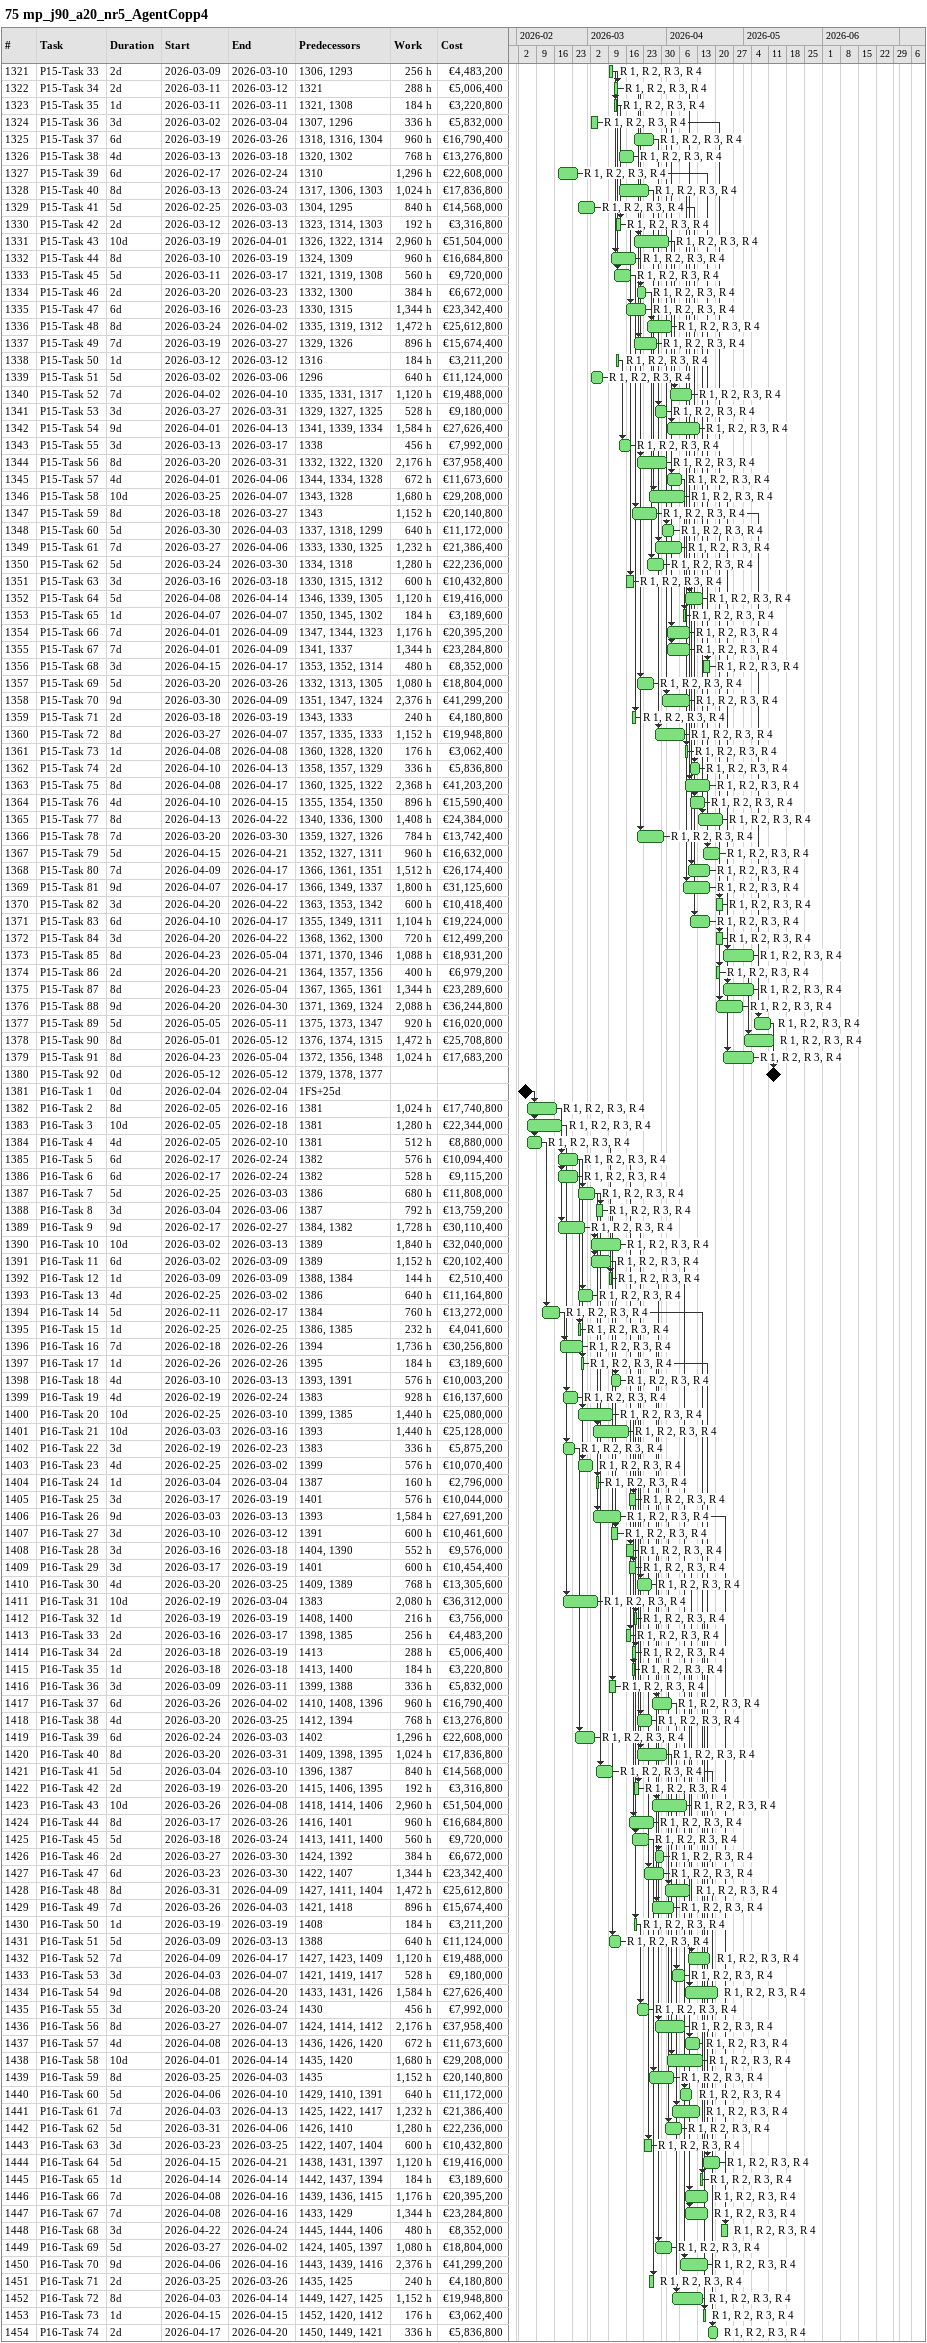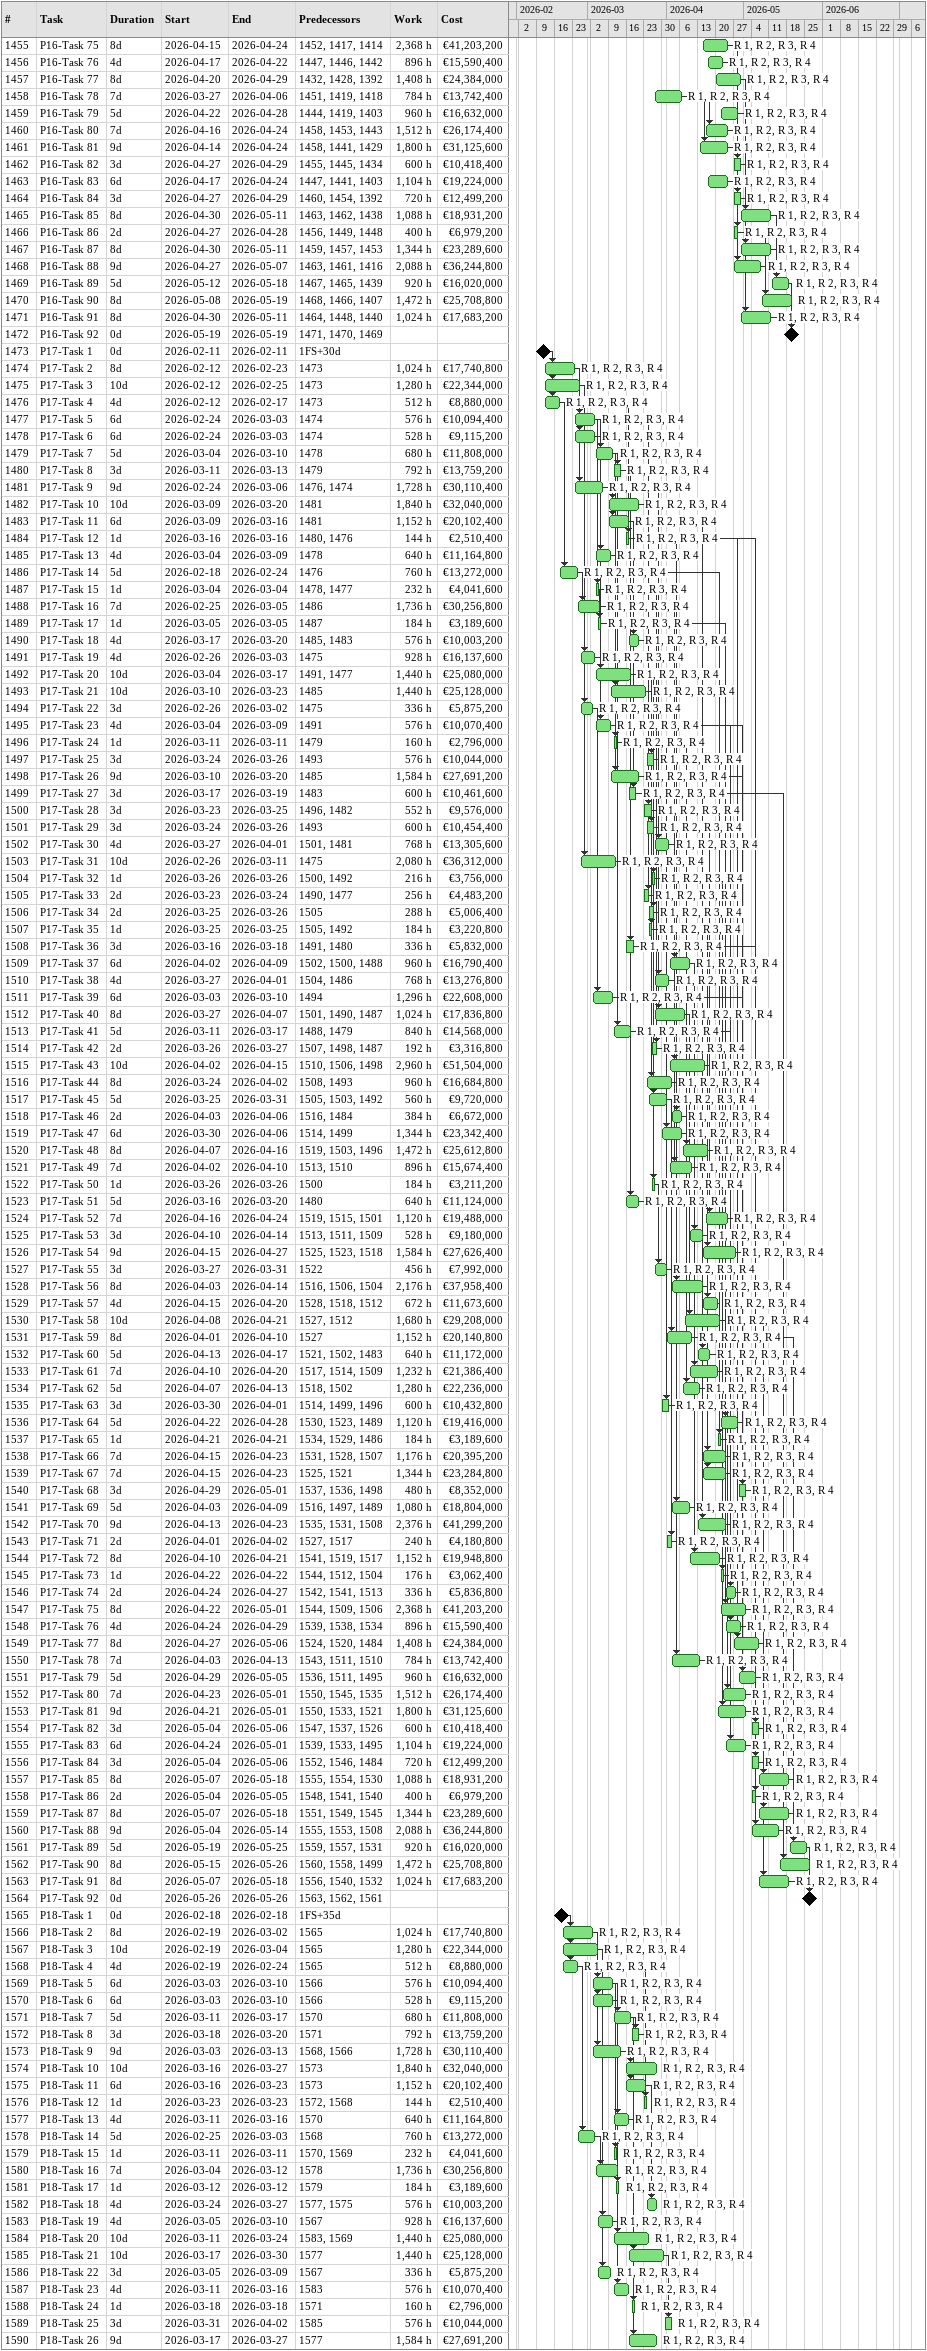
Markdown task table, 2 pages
75 mp_j90_a20_nr5_AgentCopp4

| ID | Task | Duration | Start | Finish | Predecessors | Resources | Work (h) | Cost (€) |
|---|---|---|---|---|---|---|---|---|
| 1321 | P15-Task 33 | 2d | 2026-03-09 | 2026-03-10 | 1306, 1293 | R 1, R 2, R 3, R 4 | 256 | 4483200 |
| 1322 | P15-Task 34 | 2d | 2026-03-11 | 2026-03-12 | 1321 | R 1, R 2, R 3, R 4 | 288 | 5006400 |
| 1323 | P15-Task 35 | 1d | 2026-03-11 | 2026-03-11 | 1321, 1308 | R 1, R 2, R 3, R 4 | 184 | 3220800 |
| 1324 | P15-Task 36 | 3d | 2026-03-02 | 2026-03-04 | 1307, 1296 | R 1, R 2, R 3, R 4 | 336 | 5832000 |
| 1325 | P15-Task 37 | 6d | 2026-03-19 | 2026-03-26 | 1318, 1316, 1304 | R 1, R 2, R 3, R 4 | 960 | 16790400 |
| 1326 | P15-Task 38 | 4d | 2026-03-13 | 2026-03-18 | 1320, 1302 | R 1, R 2, R 3, R 4 | 768 | 13276800 |
| 1327 | P15-Task 39 | 6d | 2026-02-17 | 2026-02-24 | 1310 | R 1, R 2, R 3, R 4 | 1296 | 22608000 |
| 1328 | P15-Task 40 | 8d | 2026-03-13 | 2026-03-24 | 1317, 1306, 1303 | R 1, R 2, R 3, R 4 | 1024 | 17836800 |
| 1329 | P15-Task 41 | 5d | 2026-02-25 | 2026-03-03 | 1304, 1295 | R 1, R 2, R 3, R 4 | 840 | 14568000 |
| 1330 | P15-Task 42 | 2d | 2026-03-12 | 2026-03-13 | 1323, 1314, 1303 | R 1, R 2, R 3, R 4 | 192 | 3316800 |
| 1331 | P15-Task 43 | 10d | 2026-03-19 | 2026-04-01 | 1326, 1322, 1314 | R 1, R 2, R 3, R 4 | 2960 | 51504000 |
| 1332 | P15-Task 44 | 8d | 2026-03-10 | 2026-03-19 | 1324, 1309 | R 1, R 2, R 3, R 4 | 960 | 16684800 |
| 1333 | P15-Task 45 | 5d | 2026-03-11 | 2026-03-17 | 1321, 1319, 1308 | R 1, R 2, R 3, R 4 | 560 | 9720000 |
| 1334 | P15-Task 46 | 2d | 2026-03-20 | 2026-03-23 | 1332, 1300 | R 1, R 2, R 3, R 4 | 384 | 6672000 |
| 1335 | P15-Task 47 | 6d | 2026-03-16 | 2026-03-23 | 1330, 1315 | R 1, R 2, R 3, R 4 | 1344 | 23342400 |
| 1336 | P15-Task 48 | 8d | 2026-03-24 | 2026-04-02 | 1335, 1319, 1312 | R 1, R 2, R 3, R 4 | 1472 | 25612800 |
| 1337 | P15-Task 49 | 7d | 2026-03-19 | 2026-03-27 | 1329, 1326 | R 1, R 2, R 3, R 4 | 896 | 15674400 |
| 1338 | P15-Task 50 | 1d | 2026-03-12 | 2026-03-12 | 1316 | R 1, R 2, R 3, R 4 | 184 | 3211200 |
| 1339 | P15-Task 51 | 5d | 2026-03-02 | 2026-03-06 | 1296 | R 1, R 2, R 3, R 4 | 640 | 11124000 |
| 1340 | P15-Task 52 | 7d | 2026-04-02 | 2026-04-10 | 1335, 1331, 1317 | R 1, R 2, R 3, R 4 | 1120 | 19488000 |
| 1341 | P15-Task 53 | 3d | 2026-03-27 | 2026-03-31 | 1329, 1327, 1325 | R 1, R 2, R 3, R 4 | 528 | 9180000 |
| 1342 | P15-Task 54 | 9d | 2026-04-01 | 2026-04-13 | 1341, 1339, 1334 | R 1, R 2, R 3, R 4 | 1584 | 27626400 |
| 1343 | P15-Task 55 | 3d | 2026-03-13 | 2026-03-17 | 1338 | R 1, R 2, R 3, R 4 | 456 | 7992000 |
| 1344 | P15-Task 56 | 8d | 2026-03-20 | 2026-03-31 | 1332, 1322, 1320 | R 1, R 2, R 3, R 4 | 2176 | 37958400 |
| 1345 | P15-Task 57 | 4d | 2026-04-01 | 2026-04-06 | 1344, 1334, 1328 | R 1, R 2, R 3, R 4 | 672 | 11673600 |
| 1346 | P15-Task 58 | 10d | 2026-03-25 | 2026-04-07 | 1343, 1328 | R 1, R 2, R 3, R 4 | 1680 | 29208000 |
| 1347 | P15-Task 59 | 8d | 2026-03-18 | 2026-03-27 | 1343 | R 1, R 2, R 3, R 4 | 1152 | 20140800 |
| 1348 | P15-Task 60 | 5d | 2026-03-30 | 2026-04-03 | 1337, 1318, 1299 | R 1, R 2, R 3, R 4 | 640 | 11172000 |
| 1349 | P15-Task 61 | 7d | 2026-03-27 | 2026-04-06 | 1333, 1330, 1325 | R 1, R 2, R 3, R 4 | 1232 | 21386400 |
| 1350 | P15-Task 62 | 5d | 2026-03-24 | 2026-03-30 | 1334, 1318 | R 1, R 2, R 3, R 4 | 1280 | 22236000 |
| 1351 | P15-Task 63 | 3d | 2026-03-16 | 2026-03-18 | 1330, 1315, 1312 | R 1, R 2, R 3, R 4 | 600 | 10432800 |
| 1352 | P15-Task 64 | 5d | 2026-04-08 | 2026-04-14 | 1346, 1339, 1305 | R 1, R 2, R 3, R 4 | 1120 | 19416000 |
| 1353 | P15-Task 65 | 1d | 2026-04-07 | 2026-04-07 | 1350, 1345, 1302 | R 1, R 2, R 3, R 4 | 184 | 3189600 |
| 1354 | P15-Task 66 | 7d | 2026-04-01 | 2026-04-09 | 1347, 1344, 1323 | R 1, R 2, R 3, R 4 | 1176 | 20395200 |
| 1355 | P15-Task 67 | 7d | 2026-04-01 | 2026-04-09 | 1341, 1337 | R 1, R 2, R 3, R 4 | 1344 | 23284800 |
| 1356 | P15-Task 68 | 3d | 2026-04-15 | 2026-04-17 | 1353, 1352, 1314 | R 1, R 2, R 3, R 4 | 480 | 8352000 |
| 1357 | P15-Task 69 | 5d | 2026-03-20 | 2026-03-26 | 1332, 1313, 1305 | R 1, R 2, R 3, R 4 | 1080 | 18804000 |
| 1358 | P15-Task 70 | 9d | 2026-03-30 | 2026-04-09 | 1351, 1347, 1324 | R 1, R 2, R 3, R 4 | 2376 | 41299200 |
| 1359 | P15-Task 71 | 2d | 2026-03-18 | 2026-03-19 | 1343, 1333 | R 1, R 2, R 3, R 4 | 240 | 4180800 |
| 1360 | P15-Task 72 | 8d | 2026-03-27 | 2026-04-07 | 1357, 1335, 1333 | R 1, R 2, R 3, R 4 | 1152 | 19948800 |
| 1361 | P15-Task 73 | 1d | 2026-04-08 | 2026-04-08 | 1360, 1328, 1320 | R 1, R 2, R 3, R 4 | 176 | 3062400 |
| 1362 | P15-Task 74 | 2d | 2026-04-10 | 2026-04-13 | 1358, 1357, 1329 | R 1, R 2, R 3, R 4 | 336 | 5836800 |
| 1363 | P15-Task 75 | 8d | 2026-04-08 | 2026-04-17 | 1360, 1325, 1322 | R 1, R 2, R 3, R 4 | 2368 | 41203200 |
| 1364 | P15-Task 76 | 4d | 2026-04-10 | 2026-04-15 | 1355, 1354, 1350 | R 1, R 2, R 3, R 4 | 896 | 15590400 |
| 1365 | P15-Task 77 | 8d | 2026-04-13 | 2026-04-22 | 1340, 1336, 1300 | R 1, R 2, R 3, R 4 | 1408 | 24384000 |
| 1366 | P15-Task 78 | 7d | 2026-03-20 | 2026-03-30 | 1359, 1327, 1326 | R 1, R 2, R 3, R 4 | 784 | 13742400 |
| 1367 | P15-Task 79 | 5d | 2026-04-15 | 2026-04-21 | 1352, 1327, 1311 | R 1, R 2, R 3, R 4 | 960 | 16632000 |
| 1368 | P15-Task 80 | 7d | 2026-04-09 | 2026-04-17 | 1366, 1361, 1351 | R 1, R 2, R 3, R 4 | 1512 | 26174400 |
| 1369 | P15-Task 81 | 9d | 2026-04-07 | 2026-04-17 | 1366, 1349, 1337 | R 1, R 2, R 3, R 4 | 1800 | 31125600 |
| 1370 | P15-Task 82 | 3d | 2026-04-20 | 2026-04-22 | 1363, 1353, 1342 | R 1, R 2, R 3, R 4 | 600 | 10418400 |
| 1371 | P15-Task 83 | 6d | 2026-04-10 | 2026-04-17 | 1355, 1349, 1311 | R 1, R 2, R 3, R 4 | 1104 | 19224000 |
| 1372 | P15-Task 84 | 3d | 2026-04-20 | 2026-04-22 | 1368, 1362, 1300 | R 1, R 2, R 3, R 4 | 720 | 12499200 |
| 1373 | P15-Task 85 | 8d | 2026-04-23 | 2026-05-04 | 1371, 1370, 1346 | R 1, R 2, R 3, R 4 | 1088 | 18931200 |
| 1374 | P15-Task 86 | 2d | 2026-04-20 | 2026-04-21 | 1364, 1357, 1356 | R 1, R 2, R 3, R 4 | 400 | 6979200 |
| 1375 | P15-Task 87 | 8d | 2026-04-23 | 2026-05-04 | 1367, 1365, 1361 | R 1, R 2, R 3, R 4 | 1344 | 23289600 |
| 1376 | P15-Task 88 | 9d | 2026-04-20 | 2026-04-30 | 1371, 1369, 1324 | R 1, R 2, R 3, R 4 | 2088 | 36244800 |
| 1377 | P15-Task 89 | 5d | 2026-05-05 | 2026-05-11 | 1375, 1373, 1347 | R 1, R 2, R 3, R 4 | 920 | 16020000 |
| 1378 | P15-Task 90 | 8d | 2026-05-01 | 2026-05-12 | 1376, 1374, 1315 | R 1, R 2, R 3, R 4 | 1472 | 25708800 |
| 1379 | P15-Task 91 | 8d | 2026-04-23 | 2026-05-04 | 1372, 1356, 1348 | R 1, R 2, R 3, R 4 | 1024 | 17683200 |
| 1380 | P15-Task 92 | 0d | 2026-05-12 | 2026-05-12 | 1379, 1378, 1377 |  |  |  |
| 1381 | P16-Task 1 | 0d | 2026-02-04 | 2026-02-04 | 1FS+25d |  |  |  |
| 1382 | P16-Task 2 | 8d | 2026-02-05 | 2026-02-16 | 1381 | R 1, R 2, R 3, R 4 | 1024 | 17740800 |
| 1383 | P16-Task 3 | 10d | 2026-02-05 | 2026-02-18 | 1381 | R 1, R 2, R 3, R 4 | 1280 | 22344000 |
| 1384 | P16-Task 4 | 4d | 2026-02-05 | 2026-02-10 | 1381 | R 1, R 2, R 3, R 4 | 512 | 8880000 |
| 1385 | P16-Task 5 | 6d | 2026-02-17 | 2026-02-24 | 1382 | R 1, R 2, R 3, R 4 | 576 | 10094400 |
| 1386 | P16-Task 6 | 6d | 2026-02-17 | 2026-02-24 | 1382 | R 1, R 2, R 3, R 4 | 528 | 9115200 |
| 1387 | P16-Task 7 | 5d | 2026-02-25 | 2026-03-03 | 1386 | R 1, R 2, R 3, R 4 | 680 | 11808000 |
| 1388 | P16-Task 8 | 3d | 2026-03-04 | 2026-03-06 | 1387 | R 1, R 2, R 3, R 4 | 792 | 13759200 |
| 1389 | P16-Task 9 | 9d | 2026-02-17 | 2026-02-27 | 1384, 1382 | R 1, R 2, R 3, R 4 | 1728 | 30110400 |
| 1390 | P16-Task 10 | 10d | 2026-03-02 | 2026-03-13 | 1389 | R 1, R 2, R 3, R 4 | 1840 | 32040000 |
| 1391 | P16-Task 11 | 6d | 2026-03-02 | 2026-03-09 | 1389 | R 1, R 2, R 3, R 4 | 1152 | 20102400 |
| 1392 | P16-Task 12 | 1d | 2026-03-09 | 2026-03-09 | 1388, 1384 | R 1, R 2, R 3, R 4 | 144 | 2510400 |
| 1393 | P16-Task 13 | 4d | 2026-02-25 | 2026-03-02 | 1386 | R 1, R 2, R 3, R 4 | 640 | 11164800 |
| 1394 | P16-Task 14 | 5d | 2026-02-11 | 2026-02-17 | 1384 | R 1, R 2, R 3, R 4 | 760 | 13272000 |
| 1395 | P16-Task 15 | 1d | 2026-02-25 | 2026-02-25 | 1386, 1385 | R 1, R 2, R 3, R 4 | 232 | 4041600 |
| 1396 | P16-Task 16 | 7d | 2026-02-18 | 2026-02-26 | 1394 | R 1, R 2, R 3, R 4 | 1736 | 30256800 |
| 1397 | P16-Task 17 | 1d | 2026-02-26 | 2026-02-26 | 1395 | R 1, R 2, R 3, R 4 | 184 | 3189600 |
| 1398 | P16-Task 18 | 4d | 2026-03-10 | 2026-03-13 | 1393, 1391 | R 1, R 2, R 3, R 4 | 576 | 10003200 |
| 1399 | P16-Task 19 | 4d | 2026-02-19 | 2026-02-24 | 1383 | R 1, R 2, R 3, R 4 | 928 | 16137600 |
| 1400 | P16-Task 20 | 10d | 2026-02-25 | 2026-03-10 | 1399, 1385 | R 1, R 2, R 3, R 4 | 1440 | 25080000 |
| 1401 | P16-Task 21 | 10d | 2026-03-03 | 2026-03-16 | 1393 | R 1, R 2, R 3, R 4 | 1440 | 25128000 |
| 1402 | P16-Task 22 | 3d | 2026-02-19 | 2026-02-23 | 1383 | R 1, R 2, R 3, R 4 | 336 | 5875200 |
| 1403 | P16-Task 23 | 4d | 2026-02-25 | 2026-03-02 | 1399 | R 1, R 2, R 3, R 4 | 576 | 10070400 |
| 1404 | P16-Task 24 | 1d | 2026-03-04 | 2026-03-04 | 1387 | R 1, R 2, R 3, R 4 | 160 | 2796000 |
| 1405 | P16-Task 25 | 3d | 2026-03-17 | 2026-03-19 | 1401 | R 1, R 2, R 3, R 4 | 576 | 10044000 |
| 1406 | P16-Task 26 | 9d | 2026-03-03 | 2026-03-13 | 1393 | R 1, R 2, R 3, R 4 | 1584 | 27691200 |
| 1407 | P16-Task 27 | 3d | 2026-03-10 | 2026-03-12 | 1391 | R 1, R 2, R 3, R 4 | 600 | 10461600 |
| 1408 | P16-Task 28 | 3d | 2026-03-16 | 2026-03-18 | 1404, 1390 | R 1, R 2, R 3, R 4 | 552 | 9576000 |
| 1409 | P16-Task 29 | 3d | 2026-03-17 | 2026-03-19 | 1401 | R 1, R 2, R 3, R 4 | 600 | 10454400 |
| 1410 | P16-Task 30 | 4d | 2026-03-20 | 2026-03-25 | 1409, 1389 | R 1, R 2, R 3, R 4 | 768 | 13305600 |
| 1411 | P16-Task 31 | 10d | 2026-02-19 | 2026-03-04 | 1383 | R 1, R 2, R 3, R 4 | 2080 | 36312000 |
| 1412 | P16-Task 32 | 1d | 2026-03-19 | 2026-03-19 | 1408, 1400 | R 1, R 2, R 3, R 4 | 216 | 3756000 |
| 1413 | P16-Task 33 | 2d | 2026-03-16 | 2026-03-17 | 1398, 1385 | R 1, R 2, R 3, R 4 | 256 | 4483200 |
| 1414 | P16-Task 34 | 2d | 2026-03-18 | 2026-03-19 | 1413 | R 1, R 2, R 3, R 4 | 288 | 5006400 |
| 1415 | P16-Task 35 | 1d | 2026-03-18 | 2026-03-18 | 1413, 1400 | R 1, R 2, R 3, R 4 | 184 | 3220800 |
| 1416 | P16-Task 36 | 3d | 2026-03-09 | 2026-03-11 | 1399, 1388 | R 1, R 2, R 3, R 4 | 336 | 5832000 |
| 1417 | P16-Task 37 | 6d | 2026-03-26 | 2026-04-02 | 1410, 1408, 1396 | R 1, R 2, R 3, R 4 | 960 | 16790400 |
| 1418 | P16-Task 38 | 4d | 2026-03-20 | 2026-03-25 | 1412, 1394 | R 1, R 2, R 3, R 4 | 768 | 13276800 |
| 1419 | P16-Task 39 | 6d | 2026-02-24 | 2026-03-03 | 1402 | R 1, R 2, R 3, R 4 | 1296 | 22608000 |
| 1420 | P16-Task 40 | 8d | 2026-03-20 | 2026-03-31 | 1409, 1398, 1395 | R 1, R 2, R 3, R 4 | 1024 | 17836800 |
| 1421 | P16-Task 41 | 5d | 2026-03-04 | 2026-03-10 | 1396, 1387 | R 1, R 2, R 3, R 4 | 840 | 14568000 |
| 1422 | P16-Task 42 | 2d | 2026-03-19 | 2026-03-20 | 1415, 1406, 1395 | R 1, R 2, R 3, R 4 | 192 | 3316800 |
| 1423 | P16-Task 43 | 10d | 2026-03-26 | 2026-04-08 | 1418, 1414, 1406 | R 1, R 2, R 3, R 4 | 2960 | 51504000 |
| 1424 | P16-Task 44 | 8d | 2026-03-17 | 2026-03-26 | 1416, 1401 | R 1, R 2, R 3, R 4 | 960 | 16684800 |
| 1425 | P16-Task 45 | 5d | 2026-03-18 | 2026-03-24 | 1413, 1411, 1400 | R 1, R 2, R 3, R 4 | 560 | 9720000 |
| 1426 | P16-Task 46 | 2d | 2026-03-27 | 2026-03-30 | 1424, 1392 | R 1, R 2, R 3, R 4 | 384 | 6672000 |
| 1427 | P16-Task 47 | 6d | 2026-03-23 | 2026-03-30 | 1422, 1407 | R 1, R 2, R 3, R 4 | 1344 | 23342400 |
| 1428 | P16-Task 48 | 8d | 2026-03-31 | 2026-04-09 | 1427, 1411, 1404 | R 1, R 2, R 3, R 4 | 1472 | 25612800 |
| 1429 | P16-Task 49 | 7d | 2026-03-26 | 2026-04-03 | 1421, 1418 | R 1, R 2, R 3, R 4 | 896 | 15674400 |
| 1430 | P16-Task 50 | 1d | 2026-03-19 | 2026-03-19 | 1408 | R 1, R 2, R 3, R 4 | 184 | 3211200 |
| 1431 | P16-Task 51 | 5d | 2026-03-09 | 2026-03-13 | 1388 | R 1, R 2, R 3, R 4 | 640 | 11124000 |
| 1432 | P16-Task 52 | 7d | 2026-04-09 | 2026-04-17 | 1427, 1423, 1409 | R 1, R 2, R 3, R 4 | 1120 | 19488000 |
| 1433 | P16-Task 53 | 3d | 2026-04-03 | 2026-04-07 | 1421, 1419, 1417 | R 1, R 2, R 3, R 4 | 528 | 9180000 |
| 1434 | P16-Task 54 | 9d | 2026-04-08 | 2026-04-20 | 1433, 1431, 1426 | R 1, R 2, R 3, R 4 | 1584 | 27626400 |
| 1435 | P16-Task 55 | 3d | 2026-03-20 | 2026-03-24 | 1430 | R 1, R 2, R 3, R 4 | 456 | 7992000 |
| 1436 | P16-Task 56 | 8d | 2026-03-27 | 2026-04-07 | 1424, 1414, 1412 | R 1, R 2, R 3, R 4 | 2176 | 37958400 |
| 1437 | P16-Task 57 | 4d | 2026-04-08 | 2026-04-13 | 1436, 1426, 1420 | R 1, R 2, R 3, R 4 | 672 | 11673600 |
| 1438 | P16-Task 58 | 10d | 2026-04-01 | 2026-04-14 | 1435, 1420 | R 1, R 2, R 3, R 4 | 1680 | 29208000 |
| 1439 | P16-Task 59 | 8d | 2026-03-25 | 2026-04-03 | 1435 | R 1, R 2, R 3, R 4 | 1152 | 20140800 |
| 1440 | P16-Task 60 | 5d | 2026-04-06 | 2026-04-10 | 1429, 1410, 1391 | R 1, R 2, R 3, R 4 | 640 | 11172000 |
| 1441 | P16-Task 61 | 7d | 2026-04-03 | 2026-04-13 | 1425, 1422, 1417 | R 1, R 2, R 3, R 4 | 1232 | 21386400 |
| 1442 | P16-Task 62 | 5d | 2026-03-31 | 2026-04-06 | 1426, 1410 | R 1, R 2, R 3, R 4 | 1280 | 22236000 |
| 1443 | P16-Task 63 | 3d | 2026-03-23 | 2026-03-25 | 1422, 1407, 1404 | R 1, R 2, R 3, R 4 | 600 | 10432800 |
| 1444 | P16-Task 64 | 5d | 2026-04-15 | 2026-04-21 | 1438, 1431, 1397 | R 1, R 2, R 3, R 4 | 1120 | 19416000 |
| 1445 | P16-Task 65 | 1d | 2026-04-14 | 2026-04-14 | 1442, 1437, 1394 | R 1, R 2, R 3, R 4 | 184 | 3189600 |
| 1446 | P16-Task 66 | 7d | 2026-04-08 | 2026-04-16 | 1439, 1436, 1415 | R 1, R 2, R 3, R 4 | 1176 | 20395200 |
| 1447 | P16-Task 67 | 7d | 2026-04-08 | 2026-04-16 | 1433, 1429 | R 1, R 2, R 3, R 4 | 1344 | 23284800 |
| 1448 | P16-Task 68 | 3d | 2026-04-22 | 2026-04-24 | 1445, 1444, 1406 | R 1, R 2, R 3, R 4 | 480 | 8352000 |
| 1449 | P16-Task 69 | 5d | 2026-03-27 | 2026-04-02 | 1424, 1405, 1397 | R 1, R 2, R 3, R 4 | 1080 | 18804000 |
| 1450 | P16-Task 70 | 9d | 2026-04-06 | 2026-04-16 | 1443, 1439, 1416 | R 1, R 2, R 3, R 4 | 2376 | 41299200 |
| 1451 | P16-Task 71 | 2d | 2026-03-25 | 2026-03-26 | 1435, 1425 | R 1, R 2, R 3, R 4 | 240 | 4180800 |
| 1452 | P16-Task 72 | 8d | 2026-04-03 | 2026-04-14 | 1449, 1427, 1425 | R 1, R 2, R 3, R 4 | 1152 | 19948800 |
| 1453 | P16-Task 73 | 1d | 2026-04-15 | 2026-04-15 | 1452, 1420, 1412 | R 1, R 2, R 3, R 4 | 176 | 3062400 |
| 1454 | P16-Task 74 | 2d | 2026-04-17 | 2026-04-20 | 1450, 1449, 1421 | R 1, R 2, R 3, R 4 | 336 | 5836800 |
| 1455 | P16-Task 75 | 8d | 2026-04-15 | 2026-04-24 | 1452, 1417, 1414 | R 1, R 2, R 3, R 4 | 2368 | 41203200 |
| 1456 | P16-Task 76 | 4d | 2026-04-17 | 2026-04-22 | 1447, 1446, 1442 | R 1, R 2, R 3, R 4 | 896 | 15590400 |
| 1457 | P16-Task 77 | 8d | 2026-04-20 | 2026-04-29 | 1432, 1428, 1392 | R 1, R 2, R 3, R 4 | 1408 | 24384000 |
| 1458 | P16-Task 78 | 7d | 2026-03-27 | 2026-04-06 | 1451, 1419, 1418 | R 1, R 2, R 3, R 4 | 784 | 13742400 |
| 1459 | P16-Task 79 | 5d | 2026-04-22 | 2026-04-28 | 1444, 1419, 1403 | R 1, R 2, R 3, R 4 | 960 | 16632000 |
| 1460 | P16-Task 80 | 7d | 2026-04-16 | 2026-04-24 | 1458, 1453, 1443 | R 1, R 2, R 3, R 4 | 1512 | 26174400 |
| 1461 | P16-Task 81 | 9d | 2026-04-14 | 2026-04-24 | 1458, 1441, 1429 | R 1, R 2, R 3, R 4 | 1800 | 31125600 |
| 1462 | P16-Task 82 | 3d | 2026-04-27 | 2026-04-29 | 1455, 1445, 1434 | R 1, R 2, R 3, R 4 | 600 | 10418400 |
| 1463 | P16-Task 83 | 6d | 2026-04-17 | 2026-04-24 | 1447, 1441, 1403 | R 1, R 2, R 3, R 4 | 1104 | 19224000 |
| 1464 | P16-Task 84 | 3d | 2026-04-27 | 2026-04-29 | 1460, 1454, 1392 | R 1, R 2, R 3, R 4 | 720 | 12499200 |
| 1465 | P16-Task 85 | 8d | 2026-04-30 | 2026-05-11 | 1463, 1462, 1438 | R 1, R 2, R 3, R 4 | 1088 | 18931200 |
| 1466 | P16-Task 86 | 2d | 2026-04-27 | 2026-04-28 | 1456, 1449, 1448 | R 1, R 2, R 3, R 4 | 400 | 6979200 |
| 1467 | P16-Task 87 | 8d | 2026-04-30 | 2026-05-11 | 1459, 1457, 1453 | R 1, R 2, R 3, R 4 | 1344 | 23289600 |
| 1468 | P16-Task 88 | 9d | 2026-04-27 | 2026-05-07 | 1463, 1461, 1416 | R 1, R 2, R 3, R 4 | 2088 | 36244800 |
| 1469 | P16-Task 89 | 5d | 2026-05-12 | 2026-05-18 | 1467, 1465, 1439 | R 1, R 2, R 3, R 4 | 920 | 16020000 |
| 1470 | P16-Task 90 | 8d | 2026-05-08 | 2026-05-19 | 1468, 1466, 1407 | R 1, R 2, R 3, R 4 | 1472 | 25708800 |
| 1471 | P16-Task 91 | 8d | 2026-04-30 | 2026-05-11 | 1464, 1448, 1440 | R 1, R 2, R 3, R 4 | 1024 | 17683200 |
| 1472 | P16-Task 92 | 0d | 2026-05-19 | 2026-05-19 | 1471, 1470, 1469 |  |  |  |
| 1473 | P17-Task 1 | 0d | 2026-02-11 | 2026-02-11 | 1FS+30d |  |  |  |
| 1474 | P17-Task 2 | 8d | 2026-02-12 | 2026-02-23 | 1473 | R 1, R 2, R 3, R 4 | 1024 | 17740800 |
| 1475 | P17-Task 3 | 10d | 2026-02-12 | 2026-02-25 | 1473 | R 1, R 2, R 3, R 4 | 1280 | 22344000 |
| 1476 | P17-Task 4 | 4d | 2026-02-12 | 2026-02-17 | 1473 | R 1, R 2, R 3, R 4 | 512 | 8880000 |
| 1477 | P17-Task 5 | 6d | 2026-02-24 | 2026-03-03 | 1474 | R 1, R 2, R 3, R 4 | 576 | 10094400 |
| 1478 | P17-Task 6 | 6d | 2026-02-24 | 2026-03-03 | 1474 | R 1, R 2, R 3, R 4 | 528 | 9115200 |
| 1479 | P17-Task 7 | 5d | 2026-03-04 | 2026-03-10 | 1478 | R 1, R 2, R 3, R 4 | 680 | 11808000 |
| 1480 | P17-Task 8 | 3d | 2026-03-11 | 2026-03-13 | 1479 | R 1, R 2, R 3, R 4 | 792 | 13759200 |
| 1481 | P17-Task 9 | 9d | 2026-02-24 | 2026-03-06 | 1476, 1474 | R 1, R 2, R 3, R 4 | 1728 | 30110400 |
| 1482 | P17-Task 10 | 10d | 2026-03-09 | 2026-03-20 | 1481 | R 1, R 2, R 3, R 4 | 1840 | 32040000 |
| 1483 | P17-Task 11 | 6d | 2026-03-09 | 2026-03-16 | 1481 | R 1, R 2, R 3, R 4 | 1152 | 20102400 |
| 1484 | P17-Task 12 | 1d | 2026-03-16 | 2026-03-16 | 1480, 1476 | R 1, R 2, R 3, R 4 | 144 | 2510400 |
| 1485 | P17-Task 13 | 4d | 2026-03-04 | 2026-03-09 | 1478 | R 1, R 2, R 3, R 4 | 640 | 11164800 |
| 1486 | P17-Task 14 | 5d | 2026-02-18 | 2026-02-24 | 1476 | R 1, R 2, R 3, R 4 | 760 | 13272000 |
| 1487 | P17-Task 15 | 1d | 2026-03-04 | 2026-03-04 | 1478, 1477 | R 1, R 2, R 3, R 4 | 232 | 4041600 |
| 1488 | P17-Task 16 | 7d | 2026-02-25 | 2026-03-05 | 1486 | R 1, R 2, R 3, R 4 | 1736 | 30256800 |
| 1489 | P17-Task 17 | 1d | 2026-03-05 | 2026-03-05 | 1487 | R 1, R 2, R 3, R 4 | 184 | 3189600 |
| 1490 | P17-Task 18 | 4d | 2026-03-17 | 2026-03-20 | 1485, 1483 | R 1, R 2, R 3, R 4 | 576 | 10003200 |
| 1491 | P17-Task 19 | 4d | 2026-02-26 | 2026-03-03 | 1475 | R 1, R 2, R 3, R 4 | 928 | 16137600 |
| 1492 | P17-Task 20 | 10d | 2026-03-04 | 2026-03-17 | 1491, 1477 | R 1, R 2, R 3, R 4 | 1440 | 25080000 |
| 1493 | P17-Task 21 | 10d | 2026-03-10 | 2026-03-23 | 1485 | R 1, R 2, R 3, R 4 | 1440 | 25128000 |
| 1494 | P17-Task 22 | 3d | 2026-02-26 | 2026-03-02 | 1475 | R 1, R 2, R 3, R 4 | 336 | 5875200 |
| 1495 | P17-Task 23 | 4d | 2026-03-04 | 2026-03-09 | 1491 | R 1, R 2, R 3, R 4 | 576 | 10070400 |
| 1496 | P17-Task 24 | 1d | 2026-03-11 | 2026-03-11 | 1479 | R 1, R 2, R 3, R 4 | 160 | 2796000 |
| 1497 | P17-Task 25 | 3d | 2026-03-24 | 2026-03-26 | 1493 | R 1, R 2, R 3, R 4 | 576 | 10044000 |
| 1498 | P17-Task 26 | 9d | 2026-03-10 | 2026-03-20 | 1485 | R 1, R 2, R 3, R 4 | 1584 | 27691200 |
| 1499 | P17-Task 27 | 3d | 2026-03-17 | 2026-03-19 | 1483 | R 1, R 2, R 3, R 4 | 600 | 10461600 |
| 1500 | P17-Task 28 | 3d | 2026-03-23 | 2026-03-25 | 1496, 1482 | R 1, R 2, R 3, R 4 | 552 | 9576000 |
| 1501 | P17-Task 29 | 3d | 2026-03-24 | 2026-03-26 | 1493 | R 1, R 2, R 3, R 4 | 600 | 10454400 |
| 1502 | P17-Task 30 | 4d | 2026-03-27 | 2026-04-01 | 1501, 1481 | R 1, R 2, R 3, R 4 | 768 | 13305600 |
| 1503 | P17-Task 31 | 10d | 2026-02-26 | 2026-03-11 | 1475 | R 1, R 2, R 3, R 4 | 2080 | 36312000 |
| 1504 | P17-Task 32 | 1d | 2026-03-26 | 2026-03-26 | 1500, 1492 | R 1, R 2, R 3, R 4 | 216 | 3756000 |
| 1505 | P17-Task 33 | 2d | 2026-03-23 | 2026-03-24 | 1490, 1477 | R 1, R 2, R 3, R 4 | 256 | 4483200 |
| 1506 | P17-Task 34 | 2d | 2026-03-25 | 2026-03-26 | 1505 | R 1, R 2, R 3, R 4 | 288 | 5006400 |
| 1507 | P17-Task 35 | 1d | 2026-03-25 | 2026-03-25 | 1505, 1492 | R 1, R 2, R 3, R 4 | 184 | 3220800 |
| 1508 | P17-Task 36 | 3d | 2026-03-16 | 2026-03-18 | 1491, 1480 | R 1, R 2, R 3, R 4 | 336 | 5832000 |
| 1509 | P17-Task 37 | 6d | 2026-04-02 | 2026-04-09 | 1502, 1500, 1488 | R 1, R 2, R 3, R 4 | 960 | 16790400 |
| 1510 | P17-Task 38 | 4d | 2026-03-27 | 2026-04-01 | 1504, 1486 | R 1, R 2, R 3, R 4 | 768 | 13276800 |
| 1511 | P17-Task 39 | 6d | 2026-03-03 | 2026-03-10 | 1494 | R 1, R 2, R 3, R 4 | 1296 | 22608000 |
| 1512 | P17-Task 40 | 8d | 2026-03-27 | 2026-04-07 | 1501, 1490, 1487 | R 1, R 2, R 3, R 4 | 1024 | 17836800 |
| 1513 | P17-Task 41 | 5d | 2026-03-11 | 2026-03-17 | 1488, 1479 | R 1, R 2, R 3, R 4 | 840 | 14568000 |
| 1514 | P17-Task 42 | 2d | 2026-03-26 | 2026-03-27 | 1507, 1498, 1487 | R 1, R 2, R 3, R 4 | 192 | 3316800 |
| 1515 | P17-Task 43 | 10d | 2026-04-02 | 2026-04-15 | 1510, 1506, 1498 | R 1, R 2, R 3, R 4 | 2960 | 51504000 |
| 1516 | P17-Task 44 | 8d | 2026-03-24 | 2026-04-02 | 1508, 1493 | R 1, R 2, R 3, R 4 | 960 | 16684800 |
| 1517 | P17-Task 45 | 5d | 2026-03-25 | 2026-03-31 | 1505, 1503, 1492 | R 1, R 2, R 3, R 4 | 560 | 9720000 |
| 1518 | P17-Task 46 | 2d | 2026-04-03 | 2026-04-06 | 1516, 1484 | R 1, R 2, R 3, R 4 | 384 | 6672000 |
| 1519 | P17-Task 47 | 6d | 2026-03-30 | 2026-04-06 | 1514, 1499 | R 1, R 2, R 3, R 4 | 1344 | 23342400 |
| 1520 | P17-Task 48 | 8d | 2026-04-07 | 2026-04-16 | 1519, 1503, 1496 | R 1, R 2, R 3, R 4 | 1472 | 25612800 |
| 1521 | P17-Task 49 | 7d | 2026-04-02 | 2026-04-10 | 1513, 1510 | R 1, R 2, R 3, R 4 | 896 | 15674400 |
| 1522 | P17-Task 50 | 1d | 2026-03-26 | 2026-03-26 | 1500 | R 1, R 2, R 3, R 4 | 184 | 3211200 |
| 1523 | P17-Task 51 | 5d | 2026-03-16 | 2026-03-20 | 1480 | R 1, R 2, R 3, R 4 | 640 | 11124000 |
| 1524 | P17-Task 52 | 7d | 2026-04-16 | 2026-04-24 | 1519, 1515, 1501 | R 1, R 2, R 3, R 4 | 1120 | 19488000 |
| 1525 | P17-Task 53 | 3d | 2026-04-10 | 2026-04-14 | 1513, 1511, 1509 | R 1, R 2, R 3, R 4 | 528 | 9180000 |
| 1526 | P17-Task 54 | 9d | 2026-04-15 | 2026-04-27 | 1525, 1523, 1518 | R 1, R 2, R 3, R 4 | 1584 | 27626400 |
| 1527 | P17-Task 55 | 3d | 2026-03-27 | 2026-03-31 | 1522 | R 1, R 2, R 3, R 4 | 456 | 7992000 |
| 1528 | P17-Task 56 | 8d | 2026-04-03 | 2026-04-14 | 1516, 1506, 1504 | R 1, R 2, R 3, R 4 | 2176 | 37958400 |
| 1529 | P17-Task 57 | 4d | 2026-04-15 | 2026-04-20 | 1528, 1518, 1512 | R 1, R 2, R 3, R 4 | 672 | 11673600 |
| 1530 | P17-Task 58 | 10d | 2026-04-08 | 2026-04-21 | 1527, 1512 | R 1, R 2, R 3, R 4 | 1680 | 29208000 |
| 1531 | P17-Task 59 | 8d | 2026-04-01 | 2026-04-10 | 1527 | R 1, R 2, R 3, R 4 | 1152 | 20140800 |
| 1532 | P17-Task 60 | 5d | 2026-04-13 | 2026-04-17 | 1521, 1502, 1483 | R 1, R 2, R 3, R 4 | 640 | 11172000 |
| 1533 | P17-Task 61 | 7d | 2026-04-10 | 2026-04-20 | 1517, 1514, 1509 | R 1, R 2, R 3, R 4 | 1232 | 21386400 |
| 1534 | P17-Task 62 | 5d | 2026-04-07 | 2026-04-13 | 1518, 1502 | R 1, R 2, R 3, R 4 | 1280 | 22236000 |
| 1535 | P17-Task 63 | 3d | 2026-03-30 | 2026-04-01 | 1514, 1499, 1496 | R 1, R 2, R 3, R 4 | 600 | 10432800 |
| 1536 | P17-Task 64 | 5d | 2026-04-22 | 2026-04-28 | 1530, 1523, 1489 | R 1, R 2, R 3, R 4 | 1120 | 19416000 |
| 1537 | P17-Task 65 | 1d | 2026-04-21 | 2026-04-21 | 1534, 1529, 1486 | R 1, R 2, R 3, R 4 | 184 | 3189600 |
| 1538 | P17-Task 66 | 7d | 2026-04-15 | 2026-04-23 | 1531, 1528, 1507 | R 1, R 2, R 3, R 4 | 1176 | 20395200 |
| 1539 | P17-Task 67 | 7d | 2026-04-15 | 2026-04-23 | 1525, 1521 | R 1, R 2, R 3, R 4 | 1344 | 23284800 |
| 1540 | P17-Task 68 | 3d | 2026-04-29 | 2026-05-01 | 1537, 1536, 1498 | R 1, R 2, R 3, R 4 | 480 | 8352000 |
| 1541 | P17-Task 69 | 5d | 2026-04-03 | 2026-04-09 | 1516, 1497, 1489 | R 1, R 2, R 3, R 4 | 1080 | 18804000 |
| 1542 | P17-Task 70 | 9d | 2026-04-13 | 2026-04-23 | 1535, 1531, 1508 | R 1, R 2, R 3, R 4 | 2376 | 41299200 |
| 1543 | P17-Task 71 | 2d | 2026-04-01 | 2026-04-02 | 1527, 1517 | R 1, R 2, R 3, R 4 | 240 | 4180800 |
| 1544 | P17-Task 72 | 8d | 2026-04-10 | 2026-04-21 | 1541, 1519, 1517 | R 1, R 2, R 3, R 4 | 1152 | 19948800 |
| 1545 | P17-Task 73 | 1d | 2026-04-22 | 2026-04-22 | 1544, 1512, 1504 | R 1, R 2, R 3, R 4 | 176 | 3062400 |
| 1546 | P17-Task 74 | 2d | 2026-04-24 | 2026-04-27 | 1542, 1541, 1513 | R 1, R 2, R 3, R 4 | 336 | 5836800 |
| 1547 | P17-Task 75 | 8d | 2026-04-22 | 2026-05-01 | 1544, 1509, 1506 | R 1, R 2, R 3, R 4 | 2368 | 41203200 |
| 1548 | P17-Task 76 | 4d | 2026-04-24 | 2026-04-29 | 1539, 1538, 1534 | R 1, R 2, R 3, R 4 | 896 | 15590400 |
| 1549 | P17-Task 77 | 8d | 2026-04-27 | 2026-05-06 | 1524, 1520, 1484 | R 1, R 2, R 3, R 4 | 1408 | 24384000 |
| 1550 | P17-Task 78 | 7d | 2026-04-03 | 2026-04-13 | 1543, 1511, 1510 | R 1, R 2, R 3, R 4 | 784 | 13742400 |
| 1551 | P17-Task 79 | 5d | 2026-04-29 | 2026-05-05 | 1536, 1511, 1495 | R 1, R 2, R 3, R 4 | 960 | 16632000 |
| 1552 | P17-Task 80 | 7d | 2026-04-23 | 2026-05-01 | 1550, 1545, 1535 | R 1, R 2, R 3, R 4 | 1512 | 26174400 |
| 1553 | P17-Task 81 | 9d | 2026-04-21 | 2026-05-01 | 1550, 1533, 1521 | R 1, R 2, R 3, R 4 | 1800 | 31125600 |
| 1554 | P17-Task 82 | 3d | 2026-05-04 | 2026-05-06 | 1547, 1537, 1526 | R 1, R 2, R 3, R 4 | 600 | 10418400 |
| 1555 | P17-Task 83 | 6d | 2026-04-24 | 2026-05-01 | 1539, 1533, 1495 | R 1, R 2, R 3, R 4 | 1104 | 19224000 |
| 1556 | P17-Task 84 | 3d | 2026-05-04 | 2026-05-06 | 1552, 1546, 1484 | R 1, R 2, R 3, R 4 | 720 | 12499200 |
| 1557 | P17-Task 85 | 8d | 2026-05-07 | 2026-05-18 | 1555, 1554, 1530 | R 1, R 2, R 3, R 4 | 1088 | 18931200 |
| 1558 | P17-Task 86 | 2d | 2026-05-04 | 2026-05-05 | 1548, 1541, 1540 | R 1, R 2, R 3, R 4 | 400 | 6979200 |
| 1559 | P17-Task 87 | 8d | 2026-05-07 | 2026-05-18 | 1551, 1549, 1545 | R 1, R 2, R 3, R 4 | 1344 | 23289600 |
| 1560 | P17-Task 88 | 9d | 2026-05-04 | 2026-05-14 | 1555, 1553, 1508 | R 1, R 2, R 3, R 4 | 2088 | 36244800 |
| 1561 | P17-Task 89 | 5d | 2026-05-19 | 2026-05-25 | 1559, 1557, 1531 | R 1, R 2, R 3, R 4 | 920 | 16020000 |
| 1562 | P17-Task 90 | 8d | 2026-05-15 | 2026-05-26 | 1560, 1558, 1499 | R 1, R 2, R 3, R 4 | 1472 | 25708800 |
| 1563 | P17-Task 91 | 8d | 2026-05-07 | 2026-05-18 | 1556, 1540, 1532 | R 1, R 2, R 3, R 4 | 1024 | 17683200 |
| 1564 | P17-Task 92 | 0d | 2026-05-26 | 2026-05-26 | 1563, 1562, 1561 |  |  |  |
| 1565 | P18-Task 1 | 0d | 2026-02-18 | 2026-02-18 | 1FS+35d |  |  |  |
| 1566 | P18-Task 2 | 8d | 2026-02-19 | 2026-03-02 | 1565 | R 1, R 2, R 3, R 4 | 1024 | 17740800 |
| 1567 | P18-Task 3 | 10d | 2026-02-19 | 2026-03-04 | 1565 | R 1, R 2, R 3, R 4 | 1280 | 22344000 |
| 1568 | P18-Task 4 | 4d | 2026-02-19 | 2026-02-24 | 1565 | R 1, R 2, R 3, R 4 | 512 | 8880000 |
| 1569 | P18-Task 5 | 6d | 2026-03-03 | 2026-03-10 | 1566 | R 1, R 2, R 3, R 4 | 576 | 10094400 |
| 1570 | P18-Task 6 | 6d | 2026-03-03 | 2026-03-10 | 1566 | R 1, R 2, R 3, R 4 | 528 | 9115200 |
| 1571 | P18-Task 7 | 5d | 2026-03-11 | 2026-03-17 | 1570 | R 1, R 2, R 3, R 4 | 680 | 11808000 |
| 1572 | P18-Task 8 | 3d | 2026-03-18 | 2026-03-20 | 1571 | R 1, R 2, R 3, R 4 | 792 | 13759200 |
| 1573 | P18-Task 9 | 9d | 2026-03-03 | 2026-03-13 | 1568, 1566 | R 1, R 2, R 3, R 4 | 1728 | 30110400 |
| 1574 | P18-Task 10 | 10d | 2026-03-16 | 2026-03-27 | 1573 | R 1, R 2, R 3, R 4 | 1840 | 32040000 |
| 1575 | P18-Task 11 | 6d | 2026-03-16 | 2026-03-23 | 1573 | R 1, R 2, R 3, R 4 | 1152 | 20102400 |
| 1576 | P18-Task 12 | 1d | 2026-03-23 | 2026-03-23 | 1572, 1568 | R 1, R 2, R 3, R 4 | 144 | 2510400 |
| 1577 | P18-Task 13 | 4d | 2026-03-11 | 2026-03-16 | 1570 | R 1, R 2, R 3, R 4 | 640 | 11164800 |
| 1578 | P18-Task 14 | 5d | 2026-02-25 | 2026-03-03 | 1568 | R 1, R 2, R 3, R 4 | 760 | 13272000 |
| 1579 | P18-Task 15 | 1d | 2026-03-11 | 2026-03-11 | 1570, 1569 | R 1, R 2, R 3, R 4 | 232 | 4041600 |
| 1580 | P18-Task 16 | 7d | 2026-03-04 | 2026-03-12 | 1578 | R 1, R 2, R 3, R 4 | 1736 | 30256800 |
| 1581 | P18-Task 17 | 1d | 2026-03-12 | 2026-03-12 | 1579 | R 1, R 2, R 3, R 4 | 184 | 3189600 |
| 1582 | P18-Task 18 | 4d | 2026-03-24 | 2026-03-27 | 1577, 1575 | R 1, R 2, R 3, R 4 | 576 | 10003200 |
| 1583 | P18-Task 19 | 4d | 2026-03-05 | 2026-03-10 | 1567 | R 1, R 2, R 3, R 4 | 928 | 16137600 |
| 1584 | P18-Task 20 | 10d | 2026-03-11 | 2026-03-24 | 1583, 1569 | R 1, R 2, R 3, R 4 | 1440 | 25080000 |
| 1585 | P18-Task 21 | 10d | 2026-03-17 | 2026-03-30 | 1577 | R 1, R 2, R 3, R 4 | 1440 | 25128000 |
| 1586 | P18-Task 22 | 3d | 2026-03-05 | 2026-03-09 | 1567 | R 1, R 2, R 3, R 4 | 336 | 5875200 |
| 1587 | P18-Task 23 | 4d | 2026-03-11 | 2026-03-16 | 1583 | R 1, R 2, R 3, R 4 | 576 | 10070400 |
| 1588 | P18-Task 24 | 1d | 2026-03-18 | 2026-03-18 | 1571 | R 1, R 2, R 3, R 4 | 160 | 2796000 |
| 1589 | P18-Task 25 | 3d | 2026-03-31 | 2026-04-02 | 1585 | R 1, R 2, R 3, R 4 | 576 | 10044000 |
| 1590 | P18-Task 26 | 9d | 2026-03-17 | 2026-03-27 | 1577 | R 1, R 2, R 3, R 4 | 1584 | 27691200 |
